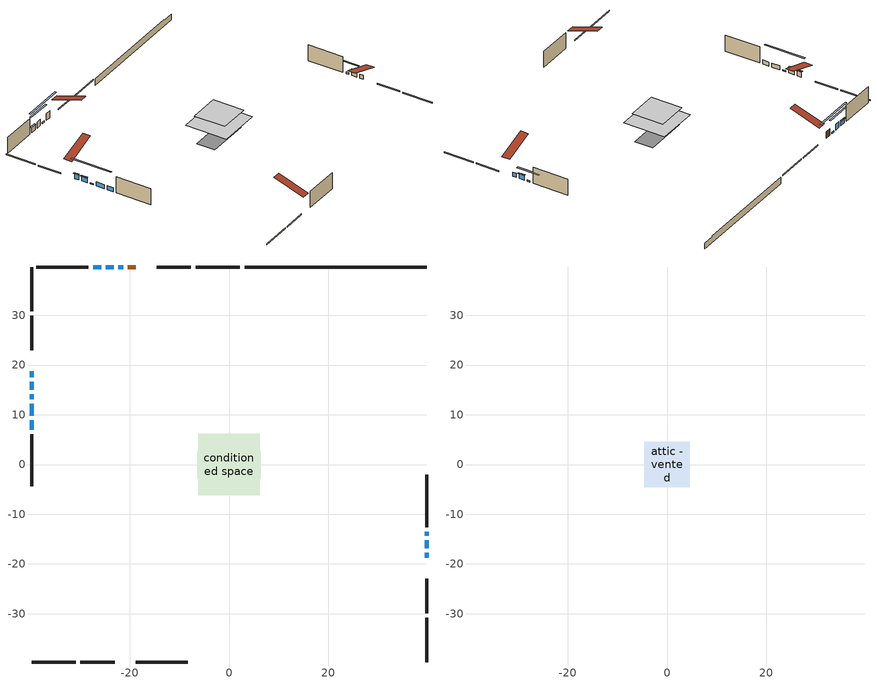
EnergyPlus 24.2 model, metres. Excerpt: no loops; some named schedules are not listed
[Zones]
conditioned space
 floor adiabatic (AdiabaticFloorConstruction): -6.22,-6.22 -6.22,6.22 6.22,6.22 6.22,-6.22 z3.05
 floor foundation (Slab1 construction): -6.41,-2.74 -6.41,2.74 6.41,2.74 6.41,-2.74 z-1.37
 wall outside (RimJoist1 construction): 2.19,39.7 -6.72,39.7 / -39.7,-39.7 -30.78,-39.7 / -39.7,39.7 -39.7,30.78 / 39.7,-39.7 39.7,-30.78 z0.61:0.91
 wall outside (RimJoist2 construction): -7.65,39.7 -14.51,39.7 / -29.85,-39.7 -23,-39.7 / -39.7,29.85 -39.7,23 / 39.7,-29.85 39.7,-23 z0.61:0.91
 wall outside (AdiabaticWallConstruction 1): -18.73,39.7 -20.37,39.7 z0.61:2.64
 wall outside (AdiabaticWallConstruction): 39.7,-18.78 39.7,-17.76 / -39.7,12.23 -39.7,9.79 / -39.7,8.86 -39.7,7.03 z0.61:1.83; 39.7,-16.83 39.7,-15.2 / -39.7,18.78 -39.7,17.56 / -39.7,16.63 -39.7,15 / -25.7,39.7 -27.33,39.7 z0.61:2.13; 39.7,-14.28 39.7,-13.51 z0.61:1.12; -21.3,39.7 -22.21,39.7 / -39.7,14.07 -39.7,13.16 z0.61:1.02; -23.14,39.7 -24.77,39.7 z0.61:2.44
 wall outside (Wall1 construction): -28.25,39.7 -38.77,39.7 / -18.78,-39.7 -8.26,-39.7 / -39.7,6.1 -39.7,-4.42 / 39.7,-12.58 39.7,-2.07 z0.61:5.49
 wall foundation (FoundationWall1 construction): 3.12,39.7,-1.37 3.12,39.7,0.61 36.04,39.7,0.61 36.04,39.7,0.3 39.7,39.7,0.3 39.7,39.7,-1.37
 window (WindowConstruction): 39.7,-18.78 39.7,-17.76 z0.61:1.83
 window (WindowConstruction 5): 39.7,-16.83 39.7,-15.2 z0.61:2.13
 window (WindowConstruction 6): -39.7,18.78 -39.7,17.56 z0.61:2.13
 window (WindowConstruction 7): -39.7,16.63 -39.7,15 z0.61:2.13
 window (WindowConstruction 8): 39.7,-14.27 39.7,-13.51 z0.61:1.12
 window (WindowConstruction 9): -21.3,39.7 -22.21,39.7 z0.61:1.02
 window (WindowConstruction 10): -39.7,14.07 -39.7,13.16 z0.61:1.02
 window (WindowConstruction 1): -23.14,39.7 -24.77,39.7 z0.61:2.44
 window (WindowConstruction 2): -39.7,12.23 -39.7,9.79 z0.61:1.83
 window (WindowConstruction 3): -39.7,8.86 -39.7,7.03 z0.61:1.83
 window (WindowConstruction 4): -25.7,39.7 -27.33,39.7 z0.61:2.13
 door (Door): -18.73,39.7 -20.37,39.7 z0.61:2.64
 ceiling adiabatic (AdiabaticFloorConstruction): 6.22,-6.22 6.22,6.22 -6.22,6.22 -6.22,-6.22 z3.05
attic - vented
 floor to conditioned space (Floor1 construction Reversed): -4.6,-4.6 -4.6,4.6 4.6,4.6 4.6,-4.6 z5.49
 roof outside (Roof1 construction): -17.8,39.7,5.49 -17.8,30.74,8.47 -15.44,30.74,8.47 -15.44,39.7,5.49; -19.71,-39.7,5.49 -19.71,-30.74,8.47 -22.07,-30.74,8.47 -22.07,-39.7,5.49; -39.7,19.71,5.49 -30.74,19.71,8.47 -30.74,22.07,8.47 -39.7,22.07,5.49; 39.7,-19.71,5.49 30.74,-19.71,8.47 30.74,-22.07,8.47 39.7,-22.07,5.49
shading: 39.7,-15 39.7,-17.03 40.11,-17.03 40.11,-15 z2.34; -39.7,17.36 -39.7,18.98 -40.11,18.98 -40.11,17.36 z2.34; -39.7,14.8 -39.7,16.83 -40.11,16.83 -40.11,14.8 z2.34; 39.7,-10.57 39.7,-17.22 40.11,-17.22 40.11,-10.57 z4.06; -27.82,39.7 -15.69,39.7 -15.69,40.11 -27.82,40.11 z6.63; -39.7,7.55 -39.7,19.68 -40.11,19.68 -40.11,7.55 z6.63; -27.71,39.7 -20.2,39.7 -20.2,40.11 -27.71,40.11 z5.38; -27.51,39.7 -25.52,39.7 -25.52,40.1 -27.51,40.1 z2.31
[Building]
Building 1: Terrain=Suburbs
[Site:Location]
Toronto City Centre_ON: Latitude {deg}=43.63; Longitude {deg}=-79.39; Time Zone {hr}=-5; Elevation {m}=77; Keep Site Location Information=Yes
[Site:GroundTemperature:Shallow]
5.01852, 3.26908, 3.12898, 3.95918, 7.29196, 10.6092, 13.4851, 15.3069, 15.4617, 13.9799, 11.1774, 7.9619
[Site:WaterMainsTemperature]
Calculation Method=Schedule; Temperature Schedule=mains temperature schedule
[Material] Roughness=Rough; Thermal Absorptance=0.9
Name | Thickness {m} | Conductivity {W/m-K} | Density {kg/m3} | Specific Heat {J/kg-K} | Solar Absorptance | Visible Absorptance
asphalt or fiberglass shingles | 0.00635 | 0.162714 | 1121.4 | 1465.45 | 0.4 | 0.4
ceiling stud and cavity | 0.0889 | 7.21176 | 20.9862 | 1087.66 | 0.7 | 0.7
concrete 4.0 in. | 0.1016 | 1.803125 | 2242.8 | 837.4 | 0.7 | 0.7
concrete 8.0 in. | 0.2032 | 1.803125 | 2242.8 | 837.4 | 0.7 | 0.7
door material | 0.04445 | 0.053851 | 512.64 | 1214.23 | 0.7 | 0.7
floor covering | 0.0127 | 0.0433444 | 54.468 | 1339.84 | 0.6 | 0.6
floor rigid ins; wall rigid ins | 0.512978 | 0.029427 | 32.04 | 1214.23 | 0.7 | 0.7
floor stud and cavity | 0.1397 | 1.75129 | 37.0049 | 1207.88 | 0.7 | 0.7
furniture material conditioned space 1 | 0.1524 | 0.115458 | 640.8 | 1214.23 | 0.6 | 0.6
gypsum board | 0.0127 | 0.160291 | 801 | 837.4 | 0.6 | 0.6
gypsum board 1 | 0.00254 | 0.160291 | 801 | 837.4 | 0.6 | 0.6
osb sheathing 0.5 in. | 0.0127 | 0.115458 | 512.64 | 1214.23 | 0.7 | 0.7
osb sheathing 0.75 in. | 0.01905 | 0.115458 | 512.64 | 1214.23 | 0.7 | 0.7
rim joist stud and cavity | 0.0508 | 0.177588 | 50.32683 | 1063.81 | 0.6 | 0.6
rim joist stud and cavity 1 | 0.0508 | 0.648972 | 50.32683 | 1063.81 | 0.6 | 0.6
wall stud and cavity | 0.1397 | 0.702165 | 139.0536 | 1170.24 | 0.7 | 0.7
wall stud and cavity 1 | 0.0889 | 0.380278 | 52.3479 | 1209.89 | 0.7 | 0.7
wall stud and cavity 2 | 0.0889 | 0.391764 | 83.0341 | 1211.67 | 0.7 | 0.7
wood siding | 0.0254 | 0.102417 | 544.68 | 1172.36 | 0.4 | 0.4
wood siding 1; wood siding 2; wood siding 3 | 0.0254 | 0.102417 | 544.68 | 1172.36 | 0.7 | 0.7
[WindowMaterial:SimpleGlazingSystem]
Name | U-Factor {W/m2-K} | Solar Heat Gain Coefficient
WindowMaterial | 2.93609 | 0.65
WindowMaterial 1 | 2.93098 | 0.66
WindowMaterial 2 | 2.95653 | 0.63
WindowMaterial 3 | 2.961077 | 0.63
WindowMaterial 4 | 5.19707 | 0.65
WindowMaterial 5 | 5.0943 | 0.64
[Construction]
AdiabaticFloorConstruction: floor stud and cavity, floor rigid ins, osb sheathing 0.75 in., floor covering
AdiabaticWallConstruction: wood siding 2, wall rigid ins, wall stud and cavity 1, gypsum board
AdiabaticWallConstruction 1: wood siding 3, wall rigid ins, wall stud and cavity 1, gypsum board
Door: door material
Floor1 construction Reversed: gypsum board 1, ceiling stud and cavity
FoundationWall1 construction: concrete 8.0 in.
furniture construction conditioned space 1: furniture material conditioned space 1
PartitionWallConstruction: gypsum board, wall stud and cavity 2, gypsum board
RimJoist1 construction: wood siding 1, rim joist stud and cavity
RimJoist2 construction: wood siding 1, rim joist stud and cavity 1
Roof1 construction: asphalt or fiberglass shingles
Slab1 construction: concrete 4.0 in.
Wall1 construction: wood siding, osb sheathing 0.5 in., wall stud and cavity, gypsum board
WindowConstruction; WindowConstruction 4; WindowConstruction 5; WindowConstruction 7: WindowMaterial
WindowConstruction 1; WindowConstruction 2: WindowMaterial 1
WindowConstruction 10; WindowConstruction 9: WindowMaterial 5
WindowConstruction 3: WindowMaterial 2
WindowConstruction 6: WindowMaterial 3
WindowConstruction 8: WindowMaterial 4
[Zone] Multiplier=1; Part of Total Floor Area=Yes
Name | Volume {m3}
attic - vented | 41.0332
conditioned space | 559.7
[Space]
Name | Zone | Volume {m3}
attic - vented 1 | attic - vented | 41.0332
conditioned space 1 | conditioned space | 559.7
[ZoneInfiltration:EffectiveLeakageArea]
infil attic - vented 1: Zone or Space=attic - vented 1; Schedule=Always On Discrete; Effective Air Leakage Area {cm2}=3563.37; Stack Coefficient=0.000207695; Wind Coefficient=9.73717e-06
[ZoneMixing]
whole house fan mix: Zone or Space=attic - vented; Schedule=Always On Continuous; Design Flow Rate Calculation Method=Flow/Zone; Design Flow Rate {m3/s}=0; Source Zone or Space=conditioned space
[SurfaceProperty:ExposedFoundationPerimeter]
Slab1: Exposed Perimeter Calculation Method=TotalExposedPerimeter; Total Exposed Perimeter {m}=36.577
[InternalMass] Zone or ZoneList=conditioned space; Space or SpaceList=conditioned space 1
Name | Construction | Surface Area {m2}
furniture mass conditioned space 1 | furniture construction conditioned space 1 | 89.9759
partition wall mass | PartitionWallConstruction | 224.94
[Lights]
interior lighting: Zone or ZoneList or Space or SpaceList=conditioned space 1; Schedule=interior lighting schedule; Design Level Calculation Method=LightingLevel; Lighting Level {W}=343.2; Return Air Fraction=0; Fraction Radiant=0.6; Fraction Visible=0.2; Fraction Replaceable=1
[People]
occupants: Zone or ZoneList or Space or SpaceList=conditioned space 1; Number of People Schedule=occupants schedule; Number of People Calculation Method=People; Number of People=3; Fraction Radiant=0.314171; Sensible Heat Fraction=0.56303; Activity Level Schedule=occupants activity schedule; Carbon Dioxide Generation Rate {m3/s-W}=0; Enable ASHRAE 55 Comfort Warnings=No; Mean Radiant Temperature Calculation Type=EnclosureAveraged
[ElectricEquipment] Zone or ZoneList or Space or SpaceList=conditioned space 1; Design Level Calculation Method=EquipmentLevel
Name | Schedule | Design Level {W} | Fraction Latent | Fraction Radiant | Fraction Lost
clothes dryer | clothes dryer schedule | 140.772 | 0.015 | 0.081 | 0.85
clothes washer | clothes washer schedule | 32.1985 | 0.03 | 0.162 | 0.7
cooking range | cooking range schedule | 215.147 | 0.08 | 0.432 | 0.2
dishwasher | dishwasher schedule | 66.8632 | 0.3 | 0.18 | 0.4
fridge | fridge schedule | 72.9452 | 0 | 0.6 | 0
mech vent house fan | mech vent house fan schedule | 0 | 0 | 0 | 1
mech vent house fan cfis | mech vent house fan cfis schedule | 0 | 0 | 0 | 0
misc plug loads | misc plug loads schedule | 494.7 | 0.045 | 0.513 | 0.1
whole house fan | Always On Discrete | 0 | 0 | 0 | 1
[OtherEquipment] Zone or ZoneList or Space or SpaceList=conditioned space 1; Design Level Calculation Method=EquipmentLevel
Name | Fuel Type | Schedule | Design Level {W} | Fraction Latent | Fraction Radiant | Fraction Lost
clothes dryer 1 | Electricity | clothes dryer schedule | 0 | 0.015 | 0.081 | 0.85
cooking range 1 | Electricity | cooking range schedule | 0 | 0.08 | 0.432 | 0.2
general water use latent | None | general water use schedule | 62.594 | 1 | 0 | 0
general water use sensible | None | general water use schedule | -61.6891 | 0 | 0.6 | 0
mech vent house fan latent load | None | Always On Discrete | 0 | 1 | 0 | 0
mech vent house fan sensible load | None | Always On Discrete | 0 | 0 | 0 | 0
water heater energy adjustment1 | NaturalGas | Always On Discrete | 0.01 | 0 | 0 | 1
[ZoneInfiltration:DesignFlowRate] Zone or ZoneList or Space or SpaceList=conditioned space 1; Schedule=Always On Discrete; Design Flow Rate Calculation Method=Flow/Zone; Design Flow Rate {m3/s}=0
infil flow; natural vent flow; whole house fan flow
[AvailabilityManager:Scheduled]
central ac and furnace airloop Availability Manager: Schedule=Always On Discrete
[Foundation:Kiva]
Foundation Kiva 1: Initial Indoor Air Temperature {C}=18; Wall Height Above Grade {m}=0.609996; Wall Depth Below Slab {m}=0.2032
[Foundation:Kiva:Settings]
Soil Conductivity {W/m-K}=0.849921; Soil Density {kg/m3}=1842.3; Soil Specific Heat {J/kg-K}=418.7; Ground Solar Absorptivity=0.9; Ground Thermal Absorptivity=0.9; Ground Surface Roughness {m}=0.03; Far-Field Width {m}=40; Deep-Ground Boundary Condition=ZeroFlux; Deep-Ground Depth {m}=40; Minimum Cell Dimension {m}=0.2; Maximum Cell Growth Coefficient=3; Simulation Timestep=Timestep
[Exterior:Lights]
exterior lighting: Schedule=exterior lighting schedule; Design Level {W}=75.6
[EnergyManagementSystem:GlobalVariable]
central_ac_and_furnace_airloop_Fan_RTF
infil_program_Qfan
infil_program_Qinf
natural_vent_program_Qnv
natural_vent_program_Qwhf
[EnergyManagementSystem:Sensor]
Name | Output:Variable or Output:Meter Index Key | Output:Variable or Output:Meter
airflow_gain | infil flow | Infiltration Sensible Heat Gain Energy
airflow_gain_1 | natural vent flow | Infiltration Sensible Heat Gain Energy
airflow_gain_2 | whole house fan flow | Infiltration Sensible Heat Gain Energy
airflow_loss | infil flow | Infiltration Sensible Heat Loss Energy
airflow_loss_1 | natural vent flow | Infiltration Sensible Heat Loss Energy
airflow_loss_2 | whole house fan flow | Infiltration Sensible Heat Loss Energy
clg_load_cond |  | Cooling:EnergyTransfer:Zone:CONDITIONED SPACE
clg_sp_s; clg_sp_s_1 | cooling setpoint | Schedule Value
clothes_dryer_exhaust_0_sch_s | clothes dryer exhaust 0 schedule | Schedule Value
cool_season | cooling season schedule | Schedule Value
htg_load_cond |  | Heating:EnergyTransfer:Zone:CONDITIONED SPACE
htg_sp_s; htg_sp_s_1 | heating setpoint | Schedule Value
ig_ee_conv | clothes dryer | Electric Equipment Convective Heating Energy
ig_ee_conv_2 | cooking range | Electric Equipment Convective Heating Energy
ig_ee_conv_4 | fridge | Electric Equipment Convective Heating Energy
ig_ee_conv_5 | misc plug loads | Electric Equipment Convective Heating Energy
ig_ee_conv_6 | whole house fan | Electric Equipment Convective Heating Energy
ig_ee_rad | clothes dryer | Electric Equipment Radiant Heating Energy
ig_ee_rad_2 | cooking range | Electric Equipment Radiant Heating Energy
ig_ee_rad_4 | fridge | Electric Equipment Radiant Heating Energy
ig_ee_rad_5 | misc plug loads | Electric Equipment Radiant Heating Energy
ig_ee_rad_6 | whole house fan | Electric Equipment Radiant Heating Energy
ig_lgt_conv | interior lighting | Lights Convective Heating Energy
ig_lgt_rad | interior lighting | Lights Radiant Heating Energy
ig_lgt_vis | interior lighting | Lights Visible Radiation Heating Energy
ig_oe_conv | clothes dryer 1 | Other Equipment Convective Heating Energy
ig_oe_conv_1 | cooking range 1 | Other Equipment Convective Heating Energy
ig_oe_conv_2 | general water use latent | Other Equipment Convective Heating Energy
ig_oe_conv_3 | general water use sensible | Other Equipment Convective Heating Energy
ig_oe_conv_4 | water heater energy adjustment1 | Other Equipment Convective Heating Energy
ig_oe_rad | clothes dryer 1 | Other Equipment Radiant Heating Energy
ig_oe_rad_1 | cooking range 1 | Other Equipment Radiant Heating Energy
ig_oe_rad_2 | general water use latent | Other Equipment Radiant Heating Energy
ig_oe_rad_3 | general water use sensible | Other Equipment Radiant Heating Energy
ig_oe_rad_4 | water heater energy adjustment1 | Other Equipment Radiant Heating Energy
ig_ppl_conv | occupants | People Convective Heating Energy
ig_ppl_rad | occupants | People Radiant Heating Energy
im_conv | furniture mass conditioned space 1 | Surface Inside Face Convection Heat Gain Energy
im_conv_1 | partition wall mass | Surface Inside Face Convection Heat Gain Energy
im_ig | furniture mass conditioned space 1 | Surface Inside Face Internal Gains Radiation Heat Gain Energy
im_ig_1 | partition wall mass | Surface Inside Face Internal Gains Radiation Heat Gain Energy
im_lgt | furniture mass conditioned space 1 | Surface Inside Face Lights Radiation Heat Gain Energy
im_lgt_1 | partition wall mass | Surface Inside Face Lights Radiation Heat Gain Energy
im_sol | furniture mass conditioned space 1 | Surface Inside Face Solar Radiation Heat Gain Energy
im_sol_1 | partition wall mass | Surface Inside Face Solar Radiation Heat Gain Energy
im_surf | furniture mass conditioned space 1 | Surface Inside Face Net Surface Thermal Radiation Heat Gain Energy
im_surf_1 | partition wall mass | Surface Inside Face Net Surface Thermal Radiation Heat Gain Energy
mv_conv | mech vent house fan | Electric Equipment Convective Heating Energy
mv_conv_1 | mech vent house fan cfis | Electric Equipment Convective Heating Energy
mv_conv_2 | mech vent house fan latent load | Other Equipment Convective Heating Energy
mv_conv_3 | mech vent house fan sensible load | Other Equipment Convective Heating Energy
mv_rad | mech vent house fan | Electric Equipment Radiant Heating Energy
mv_rad_1 | mech vent house fan cfis | Electric Equipment Radiant Heating Energy
mv_rad_2 | mech vent house fan latent load | Other Equipment Radiant Heating Energy
mv_rad_3 | mech vent house fan sensible load | Other Equipment Radiant Heating Energy
natural_vent_s | natural vent schedule | Schedule Value
out_pb_s |  | Site Outdoor Air Barometric Pressure
out_wt_s |  | Site Outdoor Air Humidity Ratio
site_vw_s |  | Site Wind Speed
ss_back_out | Window1 | Surface Window Shortwave from Zone Back Out Window Heat Transfer Rate
ss_back_out_1 | Window10 | Surface Window Shortwave from Zone Back Out Window Heat Transfer Rate
ss_back_out_10 | Window8 | Surface Window Shortwave from Zone Back Out Window Heat Transfer Rate
ss_back_out_2 | Window12 | Surface Window Shortwave from Zone Back Out Window Heat Transfer Rate
ss_back_out_3 | Window14 | Surface Window Shortwave from Zone Back Out Window Heat Transfer Rate
ss_back_out_4 | Window16 | Surface Window Shortwave from Zone Back Out Window Heat Transfer Rate
ss_back_out_5 | Window17 | Surface Window Shortwave from Zone Back Out Window Heat Transfer Rate
ss_back_out_6 | Window18 | Surface Window Shortwave from Zone Back Out Window Heat Transfer Rate
ss_back_out_7 | Window2 | Surface Window Shortwave from Zone Back Out Window Heat Transfer Rate
ss_back_out_8 | Window4 | Surface Window Shortwave from Zone Back Out Window Heat Transfer Rate
ss_back_out_9 | Window6 | Surface Window Shortwave from Zone Back Out Window Heat Transfer Rate
ss_conv | Door1 | Surface Inside Face Convection Heat Gain Energy
ss_conv_1 | Window1 | Surface Inside Face Convection Heat Gain Energy
ss_conv_10 | Window6 | Surface Inside Face Convection Heat Gain Energy
ss_conv_11 | Window8 | Surface Inside Face Convection Heat Gain Energy
ss_conv_2 | Window10 | Surface Inside Face Convection Heat Gain Energy
ss_conv_3 | Window12 | Surface Inside Face Convection Heat Gain Energy
ss_conv_4 | Window14 | Surface Inside Face Convection Heat Gain Energy
ss_conv_5 | Window16 | Surface Inside Face Convection Heat Gain Energy
ss_conv_6 | Window17 | Surface Inside Face Convection Heat Gain Energy
ss_conv_7 | Window18 | Surface Inside Face Convection Heat Gain Energy
ss_conv_8 | Window2 | Surface Inside Face Convection Heat Gain Energy
ss_conv_9 | Window4 | Surface Inside Face Convection Heat Gain Energy
ss_ig | Door1 | Surface Inside Face Internal Gains Radiation Heat Gain Energy
ss_ig_1 | Window1 | Surface Inside Face Internal Gains Radiation Heat Gain Energy
ss_ig_10 | Window6 | Surface Inside Face Internal Gains Radiation Heat Gain Energy
ss_ig_11 | Window8 | Surface Inside Face Internal Gains Radiation Heat Gain Energy
ss_ig_2 | Window10 | Surface Inside Face Internal Gains Radiation Heat Gain Energy
ss_ig_3 | Window12 | Surface Inside Face Internal Gains Radiation Heat Gain Energy
ss_ig_4 | Window14 | Surface Inside Face Internal Gains Radiation Heat Gain Energy
ss_ig_5 | Window16 | Surface Inside Face Internal Gains Radiation Heat Gain Energy
ss_ig_6 | Window17 | Surface Inside Face Internal Gains Radiation Heat Gain Energy
ss_ig_7 | Window18 | Surface Inside Face Internal Gains Radiation Heat Gain Energy
ss_ig_8 | Window2 | Surface Inside Face Internal Gains Radiation Heat Gain Energy
ss_ig_9 | Window4 | Surface Inside Face Internal Gains Radiation Heat Gain Energy
ss_lgt | Door1 | Surface Inside Face Lights Radiation Heat Gain Energy
ss_sol | Door1 | Surface Inside Face Solar Radiation Heat Gain Energy
ss_surf | Door1 | Surface Inside Face Net Surface Thermal Radiation Heat Gain Energy
ss_surf_1 | Window1 | Surface Inside Face Net Surface Thermal Radiation Heat Gain Energy
ss_surf_10 | Window6 | Surface Inside Face Net Surface Thermal Radiation Heat Gain Energy
ss_surf_11 | Window8 | Surface Inside Face Net Surface Thermal Radiation Heat Gain Energy
ss_surf_2 | Window10 | Surface Inside Face Net Surface Thermal Radiation Heat Gain Energy
ss_surf_3 | Window12 | Surface Inside Face Net Surface Thermal Radiation Heat Gain Energy
ss_surf_4 | Window14 | Surface Inside Face Net Surface Thermal Radiation Heat Gain Energy
ss_surf_5 | Window16 | Surface Inside Face Net Surface Thermal Radiation Heat Gain Energy
ss_surf_6 | Window17 | Surface Inside Face Net Surface Thermal Radiation Heat Gain Energy
ss_surf_7 | Window18 | Surface Inside Face Net Surface Thermal Radiation Heat Gain Energy
ss_surf_8 | Window2 | Surface Inside Face Net Surface Thermal Radiation Heat Gain Energy
ss_surf_9 | Window4 | Surface Inside Face Net Surface Thermal Radiation Heat Gain Energy
ss_trans_in | Window1 | Surface Window Transmitted Solar Radiation Rate
ss_trans_in_1 | Window10 | Surface Window Transmitted Solar Radiation Rate
ss_trans_in_10 | Window8 | Surface Window Transmitted Solar Radiation Rate
ss_trans_in_2 | Window12 | Surface Window Transmitted Solar Radiation Rate
ss_trans_in_3 | Window14 | Surface Window Transmitted Solar Radiation Rate
ss_trans_in_4 | Window16 | Surface Window Transmitted Solar Radiation Rate
ss_trans_in_5 | Window17 | Surface Window Transmitted Solar Radiation Rate
ss_trans_in_6 | Window18 | Surface Window Transmitted Solar Radiation Rate
ss_trans_in_7 | Window2 | Surface Window Transmitted Solar Radiation Rate
ss_trans_in_8 | Window4 | Surface Window Transmitted Solar Radiation Rate
ss_trans_in_9 | Window6 | Surface Window Transmitted Solar Radiation Rate
ss_trans_out | Window1 | Surface Inside Face Initial Transmitted Diffuse Transmitted Out Window Solar Radiation Rate
ss_trans_out_1 | Window10 | Surface Inside Face Initial Transmitted Diffuse Transmitted Out Window Solar Radiation Rate
ss_trans_out_10 | Window8 | Surface Inside Face Initial Transmitted Diffuse Transmitted Out Window Solar Radiation Rate
ss_trans_out_2 | Window12 | Surface Inside Face Initial Transmitted Diffuse Transmitted Out Window Solar Radiation Rate
ss_trans_out_3 | Window14 | Surface Inside Face Initial Transmitted Diffuse Transmitted Out Window Solar Radiation Rate
ss_trans_out_4 | Window16 | Surface Inside Face Initial Transmitted Diffuse Transmitted Out Window Solar Radiation Rate
ss_trans_out_5 | Window17 | Surface Inside Face Initial Transmitted Diffuse Transmitted Out Window Solar Radiation Rate
ss_trans_out_6 | Window18 | Surface Inside Face Initial Transmitted Diffuse Transmitted Out Window Solar Radiation Rate
ss_trans_out_7 | Window2 | Surface Inside Face Initial Transmitted Diffuse Transmitted Out Window Solar Radiation Rate
ss_trans_out_8 | Window4 | Surface Inside Face Initial Transmitted Diffuse Transmitted Out Window Solar Radiation Rate
ss_trans_out_9 | Window6 | Surface Inside Face Initial Transmitted Diffuse Transmitted Out Window Solar Radiation Rate
s_conv | Floor1 | Surface Inside Face Convection Heat Gain Energy
s_conv_1 | FoundationWall1 | Surface Inside Face Convection Heat Gain Energy
s_conv_10 | RimJoist2:270 | Surface Inside Face Convection Heat Gain Energy
s_conv_11 | RimJoist2:90 | Surface Inside Face Convection Heat Gain Energy
s_conv_12 | Slab1 | Surface Inside Face Convection Heat Gain Energy
s_conv_13 | Wall1:0 | Surface Inside Face Convection Heat Gain Energy
s_conv_14 | Wall1:180 | Surface Inside Face Convection Heat Gain Energy
s_conv_15 | Wall1:270 | Surface Inside Face Convection Heat Gain Energy
s_conv_16 | Wall1:90 | Surface Inside Face Convection Heat Gain Energy
s_conv_2 | inferred conditioned ceiling | Surface Inside Face Convection Heat Gain Energy
s_conv_3 | inferred conditioned floor | Surface Inside Face Convection Heat Gain Energy
s_conv_4 | RimJoist1:0 | Surface Inside Face Convection Heat Gain Energy
s_conv_5 | RimJoist1:180 | Surface Inside Face Convection Heat Gain Energy
s_conv_6 | RimJoist1:270 | Surface Inside Face Convection Heat Gain Energy
s_conv_7 | RimJoist1:90 | Surface Inside Face Convection Heat Gain Energy
s_conv_8 | RimJoist2:0 | Surface Inside Face Convection Heat Gain Energy
s_conv_9 | RimJoist2:180 | Surface Inside Face Convection Heat Gain Energy
s_ig | Floor1 | Surface Inside Face Internal Gains Radiation Heat Gain Energy
s_ig_1 | FoundationWall1 | Surface Inside Face Internal Gains Radiation Heat Gain Energy
s_ig_10 | RimJoist2:270 | Surface Inside Face Internal Gains Radiation Heat Gain Energy
s_ig_11 | RimJoist2:90 | Surface Inside Face Internal Gains Radiation Heat Gain Energy
s_ig_12 | Slab1 | Surface Inside Face Internal Gains Radiation Heat Gain Energy
s_ig_13 | Wall1:0 | Surface Inside Face Internal Gains Radiation Heat Gain Energy
s_ig_14 | Wall1:180 | Surface Inside Face Internal Gains Radiation Heat Gain Energy
s_ig_15 | Wall1:270 | Surface Inside Face Internal Gains Radiation Heat Gain Energy
s_ig_16 | Wall1:90 | Surface Inside Face Internal Gains Radiation Heat Gain Energy
s_ig_2 | inferred conditioned ceiling | Surface Inside Face Internal Gains Radiation Heat Gain Energy
s_ig_3 | inferred conditioned floor | Surface Inside Face Internal Gains Radiation Heat Gain Energy
s_ig_4 | RimJoist1:0 | Surface Inside Face Internal Gains Radiation Heat Gain Energy
s_ig_5 | RimJoist1:180 | Surface Inside Face Internal Gains Radiation Heat Gain Energy
s_ig_6 | RimJoist1:270 | Surface Inside Face Internal Gains Radiation Heat Gain Energy
s_ig_7 | RimJoist1:90 | Surface Inside Face Internal Gains Radiation Heat Gain Energy
s_ig_8 | RimJoist2:0 | Surface Inside Face Internal Gains Radiation Heat Gain Energy
s_ig_9 | RimJoist2:180 | Surface Inside Face Internal Gains Radiation Heat Gain Energy
s_lgt | Floor1 | Surface Inside Face Lights Radiation Heat Gain Energy
s_lgt_1 | FoundationWall1 | Surface Inside Face Lights Radiation Heat Gain Energy
s_lgt_10 | RimJoist2:270 | Surface Inside Face Lights Radiation Heat Gain Energy
s_lgt_11 | RimJoist2:90 | Surface Inside Face Lights Radiation Heat Gain Energy
s_lgt_12 | Slab1 | Surface Inside Face Lights Radiation Heat Gain Energy
s_lgt_13 | Wall1:0 | Surface Inside Face Lights Radiation Heat Gain Energy
s_lgt_14 | Wall1:180 | Surface Inside Face Lights Radiation Heat Gain Energy
